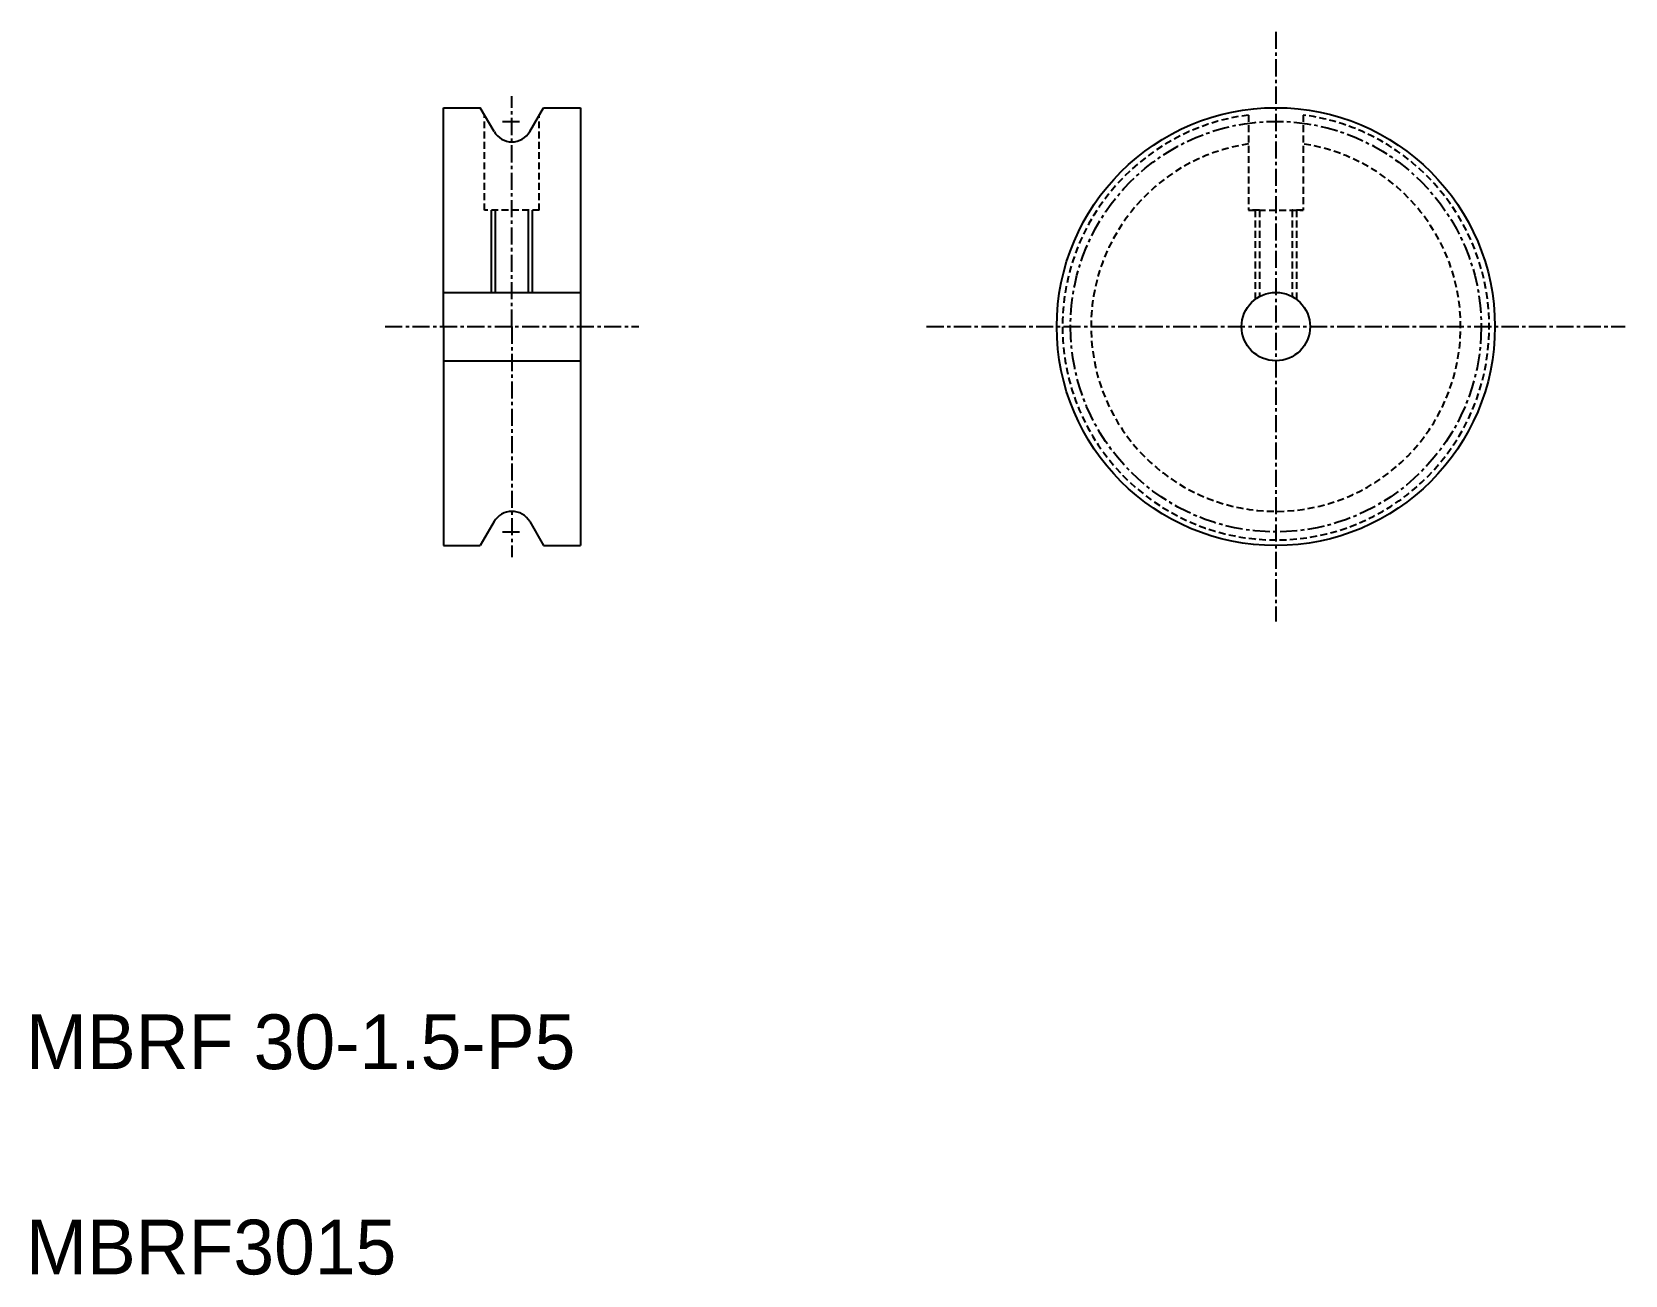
# Model space of a CAD drawing. Extents: x 6 to 123, y 163 to 254.
import ezdxf

# ---------------------------------------------------------------- set-up
doc = ezdxf.new("R2010")
doc.units = 0
doc.linetypes.add('CENTER', pattern=[2, 1.25, -0.25, 0.25, -0.25])
doc.linetypes.add('DASHED', pattern=[0.75, 0.5, -0.25])
doc.layers.get('0').update_dxf_attribs({"linetype": 'CONTINUOUS'})
doc.layers.add('CENTER', color=1, linetype='CENTER')

msp = doc.modelspace()

# ---------------------------------------------------------------- linework, layer by layer
at = {"color": 7, "linetype": 'CONTINUOUS'}
for p, q in [((36.25, 248.12), (38.94, 248.12)), ((36.25, 232.12), (36.25, 248.12)), ((39.95, 246.37), (38.94, 248.12)), ((42.55, 246.37), (43.56, 248.12)), ((43.56, 248.12), (46.25, 248.12)), ((46.25, 248.12), (46.25, 216.12)), ((40.05, 234.62), (40.05, 240.62)), ((42.45, 234.62), (42.45, 240.62)), ((36.25, 234.62), (46.25, 234.62)), ((36.25, 232.12), (36.25, 216.12)), ((36.25, 229.62), (46.25, 229.62)), ((36.25, 228.12), (36.25, 228.12)), ((36.25, 224.12), (36.25, 224.12)), ((39.95, 217.87), (38.94, 216.12)), ((42.55, 217.87), (43.56, 216.12)), ((36.25, 216.12), (38.94, 216.12)), ((43.56, 216.12), (46.25, 216.12)), ((43.56, 216.12), (43.65, 216.12))]:
    msp.add_line(p, q, dxfattribs=at)
at = {"color": 3, "linetype": 'DASHED'}
for p, q in [((39.25, 240.62), (39.25, 247.58)), ((43.25, 240.62), (43.25, 247.58)), ((95.05, 247.58), (95.05, 240.62)), ((99.05, 247.58), (99.05, 240.62)), ((43.25, 240.62), (39.25, 240.62)), ((95.05, 240.62), (95.55, 240.62)), ((95.85, 240.62), (95.05, 240.62)), ((95.05, 240.62), (99.05, 240.62)), ((95.55, 240.62), (95.55, 234.12)), ((95.85, 240.62), (95.85, 234.31)), ((98.25, 240.62), (98.25, 234.31)), ((99.05, 240.62), (98.25, 240.62)), ((98.55, 240.62), (98.55, 234.12))]:
    msp.add_line(p, q, dxfattribs=at)
at = {"color": 3, "linetype": 'CONTINUOUS'}
for p, q in [((39.75, 234.62), (39.75, 240.62)), ((42.75, 234.62), (42.75, 240.62))]:
    msp.add_line(p, q, dxfattribs=at)
at = {"color": 7, "linetype": 'CONTINUOUS'}
for radius in [16, 2.5]:
    msp.add_circle((97.05, 232.12), radius, dxfattribs=at)
at = {"color": 3, "linetype": 'DASHED'}
for radius, start, end in [(15.59, 97.3693, 82.6307), (13.5, 98.5196, 81.4804)]:
    msp.add_arc((97.05, 232.12), radius, start, end, dxfattribs=at)
at = {"color": 7, "linetype": 'CONTINUOUS'}
for centre, start, end in [((41.25, 247.12), 210, 330), ((41.25, 217.12), 30, 150)]:
    msp.add_arc(centre, 1.5, start, end, dxfattribs=at)
at = {"layer": 'CENTER', "color": 1, "linetype": 'CENTER'}
for p, q in [((97.05, 253.66), (97.05, 210.58)), ((41.25, 232.12), (41.25, 248.97)), ((40.56, 247.12), (41.84, 247.12)), ((31.99, 232.12), (50.51, 232.12)), ((41.25, 232.12), (41.25, 215.27)), ((71.54, 232.12), (122.56, 232.12)), ((40.56, 217.12), (41.84, 217.12))]:
    msp.add_line(p, q, dxfattribs=at)
msp.add_circle((97.05, 232.12), 15, dxfattribs=at)

# ---------------------------------------------------------------- texts
at = {"color": 7, "linetype": 'CONTINUOUS'}
for s, p in [('MBRF 30-1.5-P5', (5.75, 177.86)), ('MBRF3015', (5.75, 162.86))]:
    msp.add_text(s, height=4, dxfattribs=at).set_placement(p)

doc.saveas('drawing.dxf')
